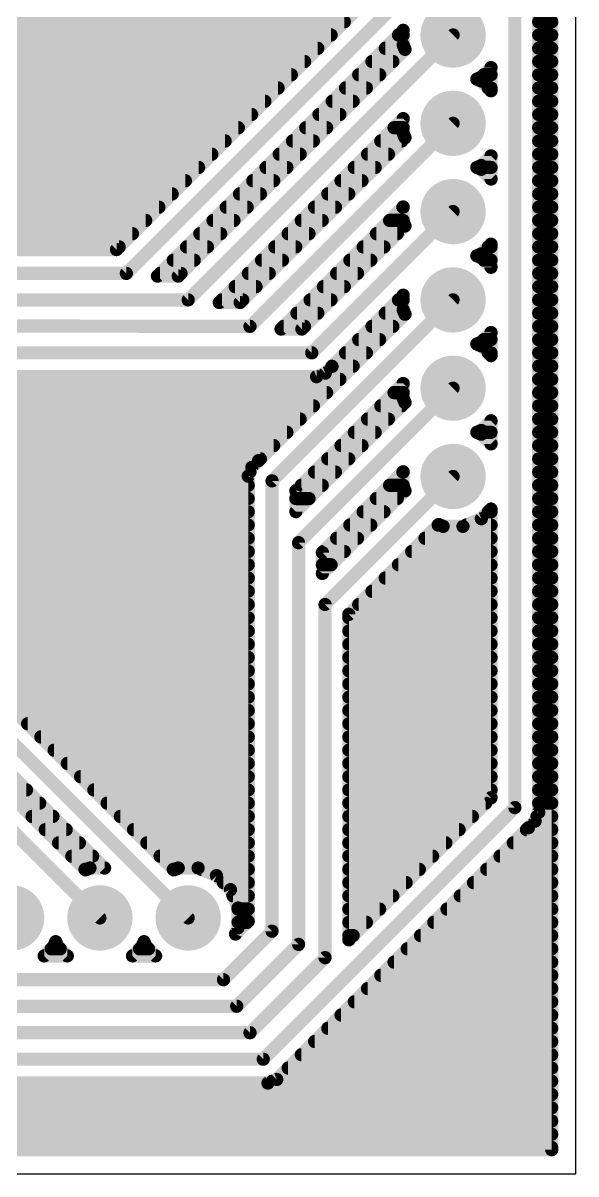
# Model space of a CAD drawing. Extents: x 0 to 60.4, y 0 to 60.5.
# Drawn here: x 44.52 to 60.43, y 0 to 33.11 of the extents above; entities that cross this region are included whole.
import ezdxf

# ---------------------------------------------------------------- set-up
doc = ezdxf.new("R2010")
doc.units = 0
for name, color, linetype in [('16', 175, 'CONTINUOUS'), ('17', 82, 'CONTINUOUS'), ('20', 7, 'CONTINUOUS')]:
    doc.layers.add(name, color=color, linetype=linetype)

# ---------------------------------------------------------------- blocks, each defined once
blk = doc.blocks.new('ROUNDP')
at = {"const_width": 0.5}
blk.add_lwpolyline([(0, -0.25, 1), (0, 0.25, 1), (0, -0.25)], format="xyb", dxfattribs=at)

msp = doc.modelspace()

# ---------------------------------------------------------------- linework, layer by layer
at = {"layer": '16', "const_width": 0.381}
for points in [[(59.7335, 59.8015), (59.7335, 0.6985)], [(56.896, 35.306), (47.498, 25.908)], [(55.5136, 34.8934), (47.2139, 26.5938)], [(59.3598, 10.4046), (59.3598, 33.9184)], [(58.674, 10.541), (58.674, 33.782)], [(38.0753, 33.147), (53.7671, 33.147)], [(59.3598, 33.147), (59.7335, 33.147)], [(38.0753, 32.766), (53.3861, 32.766)], [(48.3917, 25.8318), (55.4609, 32.901)], [(56.896, 32.766), (49.276, 25.146)], [(55.3259, 32.766), (55.4609, 32.766)], [(55.4609, 32.901), (55.4609, 32.4805)], [(59.3598, 32.766), (59.7335, 32.766)], [(38.0753, 32.385), (53.0051, 32.385)], [(55.5136, 32.3534), (48.9919, 25.8318)], [(54.9449, 32.385), (55.5005, 32.385)], [(55.4609, 32.4805), (55.5136, 32.3534)], [(59.3598, 32.385), (59.7335, 32.385)], [(38.0753, 32.004), (52.6241, 32.004)], [(54.5639, 32.004), (55.1641, 32.004)], [(59.3598, 32.004), (59.7335, 32.004)], [(38.0753, 31.623), (52.2431, 31.623)], [(54.1829, 31.623), (54.7831, 31.623)], [(57.7089, 31.5494), (57.9882, 31.8287)], [(57.7825, 31.623), (57.9882, 31.623)], [(57.9882, 31.8287), (57.9882, 31.1633)], [(59.3598, 31.623), (59.7335, 31.623)], [(57.58, 31.496), (57.7089, 31.5494)], [(57.7089, 31.4426), (57.58, 31.496)], [(57.9882, 31.1633), (57.7089, 31.4426)], [(38.0753, 31.242), (51.8621, 31.242)], [(53.8019, 31.242), (54.4021, 31.242)], [(57.9095, 31.242), (57.9882, 31.242)], [(59.3598, 31.242), (59.7335, 31.242)], [(38.0753, 30.861), (51.4811, 30.861)], [(53.4209, 30.861), (54.0211, 30.861)], [(59.3598, 30.861), (59.7335, 30.861)], [(37.8755, 30.48), (51.1001, 30.48)], [(50.171, 25.0711), (55.4609, 30.361)], [(53.0399, 30.48), (53.6401, 30.48)], [(55.4609, 30.361), (55.4609, 29.9405)], [(59.3598, 30.48), (59.7335, 30.48)], [(36.3855, 30.099), (50.7191, 30.099)], [(56.896, 30.226), (51.054, 24.384)], [(52.6589, 30.099), (53.2591, 30.099)], [(55.1989, 30.099), (55.4609, 30.099)], [(59.3598, 30.099), (59.7335, 30.099)], [(36.3855, 29.718), (50.3381, 29.718)], [(55.5136, 29.8134), (50.7704, 25.0702)], [(52.2779, 29.718), (52.8781, 29.718)], [(54.8179, 29.718), (55.4181, 29.718)], [(55.4609, 29.9405), (55.5136, 29.8134)], [(59.3598, 29.718), (59.7335, 29.718)], [(36.3855, 29.337), (49.9571, 29.337)], [(51.8969, 29.337), (52.4971, 29.337)], [(54.4369, 29.337), (55.0371, 29.337)], [(57.7089, 29.0094), (57.9882, 29.2887)], [(57.9882, 29.2887), (57.9882, 28.6233)], [(59.3598, 29.337), (59.7335, 29.337)], [(36.3855, 28.956), (49.5761, 28.956)], [(51.5159, 28.956), (52.1161, 28.956)], [(54.0559, 28.956), (54.6561, 28.956)], [(57.58, 28.956), (57.7089, 29.0094)], [(57.7089, 28.9026), (57.58, 28.956)], [(57.58, 28.956), (57.9882, 28.956)], [(59.3598, 28.956), (59.7335, 28.956)], [(57.9882, 28.6233), (57.7089, 28.9026)], [(36.3855, 28.575), (49.1951, 28.575)], [(51.1349, 28.575), (51.7351, 28.575)], [(53.6749, 28.575), (54.2751, 28.575)], [(59.3598, 28.575), (59.7335, 28.575)], [(36.3855, 28.194), (48.8141, 28.194)], [(50.7539, 28.194), (51.3541, 28.194)], [(53.2939, 28.194), (53.8941, 28.194)], [(59.3598, 28.194), (59.7335, 28.194)], [(36.3855, 27.813), (48.4331, 27.813)], [(50.3729, 27.813), (50.9731, 27.813)], [(51.9477, 24.3078), (55.4609, 27.821)], [(56.896, 27.686), (52.832, 23.622)], [(52.9129, 27.813), (53.5131, 27.813)], [(55.4529, 27.813), (55.4609, 27.813)], [(55.4609, 27.821), (55.4609, 27.4005)], [(59.3598, 27.813), (59.7335, 27.813)], [(36.3855, 27.432), (48.0521, 27.432)], [(49.9919, 27.432), (50.5921, 27.432)], [(52.5319, 27.432), (53.1321, 27.432)], [(55.0719, 27.432), (55.4609, 27.432)], [(55.4609, 27.4005), (55.5136, 27.2734)], [(59.3598, 27.432), (59.7335, 27.432)], [(36.3728, 27.051), (47.6711, 27.051)], [(49.6109, 27.051), (50.2111, 27.051)], [(52.1509, 27.051), (52.7511, 27.051)], [(55.5136, 27.2734), (52.5479, 24.3078)], [(54.6909, 27.051), (55.2911, 27.051)], [(59.3598, 27.051), (59.7335, 27.051)], [(36.3498, 26.67), (47.2901, 26.67)], [(49.2299, 26.67), (49.8301, 26.67)], [(51.7699, 26.67), (52.3701, 26.67)], [(54.3099, 26.67), (54.9101, 26.67)], [(57.7089, 26.4694), (57.9882, 26.7487)], [(57.9095, 26.67), (57.9882, 26.67)], [(57.9882, 26.7487), (57.9882, 26.0833)], [(59.3598, 26.67), (59.7335, 26.67)], [(47.2139, 26.5938), (36.3182, 26.5938)], [(57.58, 26.416), (57.7089, 26.4694)], [(57.7089, 26.3626), (57.58, 26.416)], [(57.9882, 26.0833), (57.7089, 26.3626)], [(48.8489, 26.289), (49.4491, 26.289)], [(51.3889, 26.289), (51.9891, 26.289)], [(53.9289, 26.289), (54.5291, 26.289)], [(57.7825, 26.289), (57.9882, 26.289)], [(59.3598, 26.289), (59.7335, 26.289)], [(47.498, 25.908), (35.306, 25.908)], [(48.9919, 25.8318), (48.3917, 25.8318)], [(48.4679, 25.908), (49.0681, 25.908)], [(51.0079, 25.908), (51.6081, 25.908)], [(53.5479, 25.908), (54.1481, 25.908)], [(59.3598, 25.908), (59.7335, 25.908)], [(50.6269, 25.527), (51.2271, 25.527)], [(53.1669, 25.527), (53.7671, 25.527)], [(59.3598, 25.527), (59.7335, 25.527)], [(49.276, 25.146), (34.8742, 25.146)], [(50.7704, 25.0702), (50.171, 25.0711)], [(50.2459, 25.146), (50.8461, 25.146)], [(56.896, 25.146), (51.689, 19.939)], [(52.7859, 25.146), (53.3861, 25.146)], [(53.4134, 23.2335), (55.4609, 25.281)], [(55.3259, 25.146), (55.4609, 25.146)], [(55.4609, 25.281), (55.4609, 24.8605)], [(59.3598, 25.146), (59.7335, 25.146)], [(55.5136, 24.7334), (51.3005, 20.5204)], [(52.4049, 24.765), (53.0051, 24.765)], [(54.9449, 24.765), (55.5005, 24.765)], [(55.4609, 24.8605), (55.5136, 24.7334)], [(59.3598, 24.765), (59.7335, 24.765)], [(51.054, 24.384), (34.29, 24.4094)], [(52.0239, 24.384), (52.6241, 24.384)], [(54.5639, 24.384), (55.1641, 24.384)], [(59.3598, 24.384), (59.7335, 24.384)], [(32.501, 24.141), (49.276, 7.366)], [(52.5479, 24.3078), (51.9477, 24.3078)], [(54.1829, 24.003), (54.7831, 24.003)], [(57.7089, 23.9294), (57.9882, 24.2087)], [(57.7825, 24.003), (57.9882, 24.003)], [(57.9882, 24.2087), (57.9882, 23.5433)], [(59.3598, 24.003), (59.7335, 24.003)], [(57.58, 23.876), (57.7089, 23.9294)], [(57.7089, 23.8226), (57.58, 23.876)], [(57.9882, 23.5433), (57.7089, 23.8226)], [(52.832, 23.622), (34.036, 23.622)], [(53.8019, 23.622), (54.4021, 23.622)], [(57.9095, 23.622), (57.9882, 23.622)], [(59.3598, 23.622), (59.7335, 23.622)], [(32.5368, 23.1353), (46.871, 8.8011)], [(52.9684, 22.9362), (53.2205, 23.0406)], [(53.2205, 23.0406), (53.4134, 23.2335)], [(53.4209, 23.241), (54.0211, 23.241)], [(59.3598, 23.241), (59.7335, 23.241)], [(48.8634, 8.7484), (34.6757, 22.9362)], [(34.6757, 22.9362), (52.9684, 22.9362)], [(34.7519, 22.86), (53.6401, 22.86)], [(52.3748, 19.6549), (55.4609, 22.741)], [(55.4609, 22.741), (55.4609, 22.3205)], [(59.3598, 22.86), (59.7335, 22.86)], [(46.3234, 8.7484), (32.5368, 22.5351)], [(35.1329, 22.479), (53.2591, 22.479)], [(56.896, 22.606), (52.451, 18.161)], [(55.1989, 22.479), (55.4609, 22.479)], [(59.3598, 22.479), (59.7335, 22.479)], [(31.851, 22.251), (46.736, 7.366)], [(35.5139, 22.098), (52.8781, 22.098)], [(55.5136, 22.1934), (52.3748, 19.0547)], [(54.8179, 22.098), (55.4181, 22.098)], [(55.4609, 22.3205), (55.5136, 22.1934)], [(59.3598, 22.098), (59.7335, 22.098)], [(35.8949, 21.717), (52.4971, 21.717)], [(54.4369, 21.717), (55.0371, 21.717)], [(57.7089, 21.3894), (57.9882, 21.6687)], [(57.9882, 21.6687), (57.9882, 21.0033)], [(59.3598, 21.717), (59.7335, 21.717)], [(36.2759, 21.336), (52.1161, 21.336)], [(54.0559, 21.336), (54.6561, 21.336)], [(57.58, 21.336), (57.7089, 21.3894)], [(57.7089, 21.2826), (57.58, 21.336)], [(57.58, 21.336), (57.9882, 21.336)], [(59.3598, 21.336), (59.7335, 21.336)], [(57.9882, 21.0033), (57.7089, 21.2826)], [(36.6569, 20.955), (51.7351, 20.955)], [(53.6749, 20.955), (54.2751, 20.955)], [(59.3598, 20.955), (59.7335, 20.955)], [(37.0379, 20.574), (51.3541, 20.574)], [(51.3005, 20.5204), (51.1076, 20.3275)], [(53.2939, 20.574), (53.8941, 20.574)], [(59.3598, 20.574), (59.7335, 20.574)], [(37.4189, 20.193), (51.0519, 20.193)], [(51.1076, 20.3275), (51.0032, 20.0754)], [(51.0032, 20.0754), (51.0032, 7.2691)], [(52.9129, 20.193), (53.5131, 20.193)], [(53.1368, 17.8769), (55.4609, 20.201)], [(56.896, 20.066), (53.213, 16.383)], [(55.4529, 20.193), (55.4609, 20.193)], [(55.4609, 20.201), (55.4609, 19.7805)], [(59.3598, 20.193), (59.7335, 20.193)], [(37.7999, 19.812), (51.0032, 19.812)], [(51.689, 19.939), (51.689, 6.985)], [(52.5319, 19.812), (53.1321, 19.812)], [(55.0719, 19.812), (55.4609, 19.812)], [(55.4609, 19.7805), (55.5136, 19.6534)], [(59.3598, 19.812), (59.7335, 19.812)], [(38.1809, 19.431), (51.0032, 19.431)], [(52.3748, 19.0547), (52.3748, 19.6549)], [(52.3748, 19.431), (52.7511, 19.431)], [(55.5136, 19.6534), (53.1368, 17.2767)], [(54.6909, 19.431), (55.2911, 19.431)], [(59.3598, 19.431), (59.7335, 19.431)], [(38.5619, 19.05), (51.0032, 19.05)], [(54.3099, 19.05), (54.9101, 19.05)], [(57.7089, 18.8494), (57.9882, 19.1287)], [(57.9095, 19.05), (57.9882, 19.05)], [(57.9882, 19.1287), (57.9882, 10.8251)], [(59.3598, 19.05), (59.7335, 19.05)], [(53.8988, 16.0989), (56.4834, 18.6836)], [(56.4834, 18.6836), (56.6105, 18.6309)], [(57.1815, 18.6309), (57.7089, 18.8494)], [(38.9429, 18.669), (51.0032, 18.669)], [(53.9289, 18.669), (54.5291, 18.669)], [(56.4689, 18.669), (56.5186, 18.669)], [(56.6105, 18.6309), (57.1815, 18.6309)], [(57.2734, 18.669), (57.9882, 18.669)], [(59.3598, 18.669), (59.7335, 18.669)], [(39.3239, 18.288), (51.0032, 18.288)], [(52.451, 18.161), (52.451, 6.604)], [(53.5479, 18.288), (54.1481, 18.288)], [(56.0879, 18.288), (57.9882, 18.288)], [(59.3598, 18.288), (59.7335, 18.288)], [(39.7049, 17.907), (51.0032, 17.907)], [(53.1368, 17.2767), (53.1368, 17.8769)], [(53.1669, 17.907), (53.7671, 17.907)], [(55.7069, 17.907), (57.9882, 17.907)], [(59.3598, 17.907), (59.7335, 17.907)], [(40.0859, 17.526), (51.0032, 17.526)], [(53.1368, 17.526), (53.3861, 17.526)], [(55.3259, 17.526), (57.9882, 17.526)], [(59.3598, 17.526), (59.7335, 17.526)], [(40.4669, 17.145), (51.0032, 17.145)], [(54.9449, 17.145), (57.9882, 17.145)], [(59.3598, 17.145), (59.7335, 17.145)], [(40.8479, 16.764), (51.0032, 16.764)], [(54.5639, 16.764), (57.9882, 16.764)], [(59.3598, 16.764), (59.7335, 16.764)], [(41.2289, 16.383), (51.0032, 16.383)], [(53.213, 16.383), (53.213, 6.223)], [(54.1829, 16.383), (57.9882, 16.383)], [(59.3598, 16.383), (59.7335, 16.383)], [(53.8988, 6.7357), (53.8988, 16.0989)], [(41.6099, 16.002), (51.0032, 16.002)], [(53.8988, 16.002), (57.9882, 16.002)], [(59.3598, 16.002), (59.7335, 16.002)], [(41.9909, 15.621), (51.0032, 15.621)], [(53.8988, 15.621), (57.9882, 15.621)], [(59.3598, 15.621), (59.7335, 15.621)], [(42.3719, 15.24), (51.0032, 15.24)], [(53.8988, 15.24), (57.9882, 15.24)], [(59.3598, 15.24), (59.7335, 15.24)], [(42.7529, 14.859), (51.0032, 14.859)], [(53.8988, 14.859), (57.9882, 14.859)], [(59.3598, 14.859), (59.7335, 14.859)], [(43.1339, 14.478), (51.0032, 14.478)], [(53.8988, 14.478), (57.9882, 14.478)], [(59.3598, 14.478), (59.7335, 14.478)], [(43.5149, 14.097), (51.0032, 14.097)], [(53.8988, 14.097), (57.9882, 14.097)], [(59.3598, 14.097), (59.7335, 14.097)], [(43.8959, 13.716), (51.0032, 13.716)], [(53.8988, 13.716), (57.9882, 13.716)], [(59.3598, 13.716), (59.7335, 13.716)], [(44.2769, 13.335), (51.0032, 13.335)], [(53.8988, 13.335), (57.9882, 13.335)], [(59.3598, 13.335), (59.7335, 13.335)], [(44.6579, 12.954), (51.0032, 12.954)], [(53.8988, 12.954), (57.9882, 12.954)], [(59.3598, 12.954), (59.7335, 12.954)], [(45.0389, 12.573), (51.0032, 12.573)], [(53.8988, 12.573), (57.9882, 12.573)], [(59.3598, 12.573), (59.7335, 12.573)], [(45.4199, 12.192), (51.0032, 12.192)], [(53.8988, 12.192), (57.9882, 12.192)], [(59.3598, 12.192), (59.7335, 12.192)], [(45.8009, 11.811), (51.0032, 11.811)], [(53.8988, 11.811), (57.9882, 11.811)], [(59.3598, 11.811), (59.7335, 11.811)], [(46.1819, 11.43), (51.0032, 11.43)], [(53.8988, 11.43), (57.9882, 11.43)], [(59.3598, 11.43), (59.7335, 11.43)], [(44.0229, 11.049), (44.6231, 11.049)], [(46.5629, 11.049), (51.0032, 11.049)], [(53.8988, 11.049), (57.9882, 11.049)], [(57.9882, 10.8251), (53.8988, 6.7357)], [(59.3598, 11.049), (59.7335, 11.049)], [(44.4039, 10.668), (45.0041, 10.668)], [(46.9439, 10.668), (51.0032, 10.668)], [(51.435, 3.302), (58.674, 10.541)], [(53.8988, 10.668), (57.8311, 10.668)], [(59.3598, 10.668), (59.7335, 10.668)], [(44.7849, 10.287), (45.3851, 10.287)], [(47.3249, 10.287), (51.0032, 10.287)], [(53.8988, 10.287), (57.4501, 10.287)], [(59.0625, 9.9596), (59.2554, 10.1525)], [(59.2554, 10.1525), (59.3598, 10.4046)], [(59.3111, 10.287), (59.7335, 10.287)], [(45.1659, 9.906), (45.7661, 9.906)], [(47.7059, 9.906), (51.0032, 9.906)], [(51.8235, 2.7206), (59.0625, 9.9596)], [(53.8988, 9.906), (57.0691, 9.906)], [(59.0089, 9.906), (59.7335, 9.906)], [(45.5469, 9.525), (46.1471, 9.525)], [(48.0869, 9.525), (51.0032, 9.525)], [(53.8988, 9.525), (56.6881, 9.525)], [(58.6279, 9.525), (59.7335, 9.525)], [(45.9279, 9.144), (46.5281, 9.144)], [(48.4679, 9.144), (51.0032, 9.144)], [(53.8988, 9.144), (56.3071, 9.144)], [(58.2469, 9.144), (59.7335, 9.144)], [(46.3089, 8.763), (46.3586, 8.763)], [(46.4505, 8.8011), (46.3234, 8.7484)], [(46.871, 8.8011), (46.4505, 8.8011)], [(48.8489, 8.763), (48.8986, 8.763)], [(48.9905, 8.8011), (48.8634, 8.7484)], [(49.5615, 8.8011), (48.9905, 8.8011)], [(50.0889, 8.5826), (49.5615, 8.8011)], [(49.6534, 8.763), (51.0032, 8.763)], [(53.8988, 8.763), (55.9261, 8.763)], [(57.8659, 8.763), (59.7335, 8.763)], [(50.4926, 8.1789), (50.0889, 8.5826)], [(50.2895, 8.382), (51.0032, 8.382)], [(50.7111, 7.6515), (50.4926, 8.1789)], [(53.8988, 8.382), (55.5451, 8.382)], [(57.4849, 8.382), (59.7335, 8.382)], [(50.5663, 8.001), (51.0032, 8.001)], [(53.8988, 8.001), (55.1641, 8.001)], [(57.1039, 8.001), (59.7335, 8.001)], [(50.7111, 7.0805), (50.7111, 7.6515)], [(50.7111, 7.62), (51.0032, 7.62)], [(53.8988, 7.62), (54.7831, 7.62)], [(56.7229, 7.62), (59.7335, 7.62)], [(51.0032, 7.2691), (50.6379, 6.9037)], [(50.7111, 7.239), (50.9731, 7.239)], [(53.8988, 7.239), (54.4021, 7.239)], [(56.3419, 7.239), (59.7335, 7.239)], [(51.689, 6.985), (50.292, 5.588)], [(50.6379, 6.9037), (50.7111, 7.0805)], [(53.8988, 6.858), (54.0211, 6.858)], [(55.9609, 6.858), (59.7335, 6.858)], [(45.1333, 6.2738), (45.4126, 6.5531)], [(45.3365, 6.477), (45.5955, 6.477)], [(45.4126, 6.5531), (45.466, 6.682)], [(45.466, 6.682), (45.5194, 6.5531)], [(45.5194, 6.5531), (45.7987, 6.2738)], [(47.6733, 6.2738), (47.9526, 6.5531)], [(47.8765, 6.477), (48.1355, 6.477)], [(47.9526, 6.5531), (48.006, 6.682)], [(48.006, 6.682), (48.0594, 6.5531)], [(48.0594, 6.5531), (48.3387, 6.2738)], [(52.451, 6.604), (50.673, 4.826)], [(55.5799, 6.477), (59.7335, 6.477)], [(45.7987, 6.2738), (45.1333, 6.2738)], [(48.3387, 6.2738), (47.6733, 6.2738)], [(53.213, 6.223), (51.054, 4.064)], [(55.1989, 6.096), (59.7335, 6.096)], [(50.292, 5.588), (9.652, 5.588)], [(54.8179, 5.715), (59.7335, 5.715)], [(54.4369, 5.334), (59.7335, 5.334)], [(50.673, 4.826), (9.271, 4.826)], [(54.0559, 4.953), (59.7335, 4.953)], [(53.6749, 4.572), (59.7335, 4.572)], [(53.2939, 4.191), (59.7335, 4.191)], [(51.054, 4.064), (8.89, 4.064)], [(52.9129, 3.81), (59.7335, 3.81)], [(8.509, 3.302), (51.435, 3.302)], [(52.5319, 3.429), (59.7335, 3.429)], [(52.1509, 3.048), (59.7335, 3.048)], [(8.3726, 2.6162), (51.5714, 2.6162)], [(51.5714, 2.6162), (51.8235, 2.7206)], [(51.6941, 2.667), (59.7335, 2.667)], [(0.6985, 2.286), (59.7335, 2.286)], [(0.6985, 1.905), (59.7335, 1.905)], [(0.6985, 1.524), (59.7335, 1.524)], [(0.6985, 1.143), (59.7335, 1.143)], [(0.6985, 0.762), (59.7335, 0.762)], [(59.7335, 0.6985), (0.6985, 0.6985)]]:
    msp.add_lwpolyline(points, dxfattribs=at)
at = {"layer": '16', "const_width": 0.1905}
for points in [[(53.7671, 33.0517, 1), (53.7671, 33.2422)], [(59.3598, 33.2422, 1), (59.3598, 33.0517)], [(59.7335, 33.0517, 1), (59.7335, 33.2422)], [(53.3861, 32.6707, 1), (53.3861, 32.8612)], [(55.3259, 32.8612, 1), (55.3259, 32.6707)], [(55.5562, 32.901, 1), (55.3657, 32.901)], [(55.5283, 32.8337, 1), (55.3935, 32.9684)], [(55.4609, 32.6707, 1), (55.4609, 32.8612)], [(56.9634, 32.6986, 1), (56.8286, 32.8334)], [(59.3598, 32.8612, 1), (59.3598, 32.6707)], [(59.7335, 32.6707, 1), (59.7335, 32.8612)], [(53.0051, 32.2897, 1), (53.0051, 32.4802)], [(54.9449, 32.4802, 1), (54.9449, 32.2897)], [(55.5489, 32.517, 1), (55.3729, 32.4441)], [(55.3657, 32.4805, 1), (55.5562, 32.4805)], [(55.4256, 32.317, 1), (55.6016, 32.3899)], [(55.5809, 32.2861, 1), (55.4462, 32.4208)], [(55.5005, 32.2897, 1), (55.5005, 32.4802)], [(59.3598, 32.4802, 1), (59.3598, 32.2897)], [(59.7335, 32.2897, 1), (59.7335, 32.4802)], [(52.6241, 31.9088, 1), (52.6241, 32.0993)], [(54.5639, 32.0993, 1), (54.5639, 31.9088)], [(55.1641, 31.9088, 1), (55.1641, 32.0993)], [(59.3598, 32.0993, 1), (59.3598, 31.9088)], [(59.7335, 31.9088, 1), (59.7335, 32.0993)], [(52.2431, 31.5278, 1), (52.2431, 31.7183)], [(54.1829, 31.7183, 1), (54.1829, 31.5278)], [(54.7831, 31.5278, 1), (54.7831, 31.7183)], [(57.7825, 31.7183, 1), (57.7825, 31.5278)], [(58.0835, 31.8287, 1), (57.893, 31.8287)], [(58.0556, 31.7613, 1), (57.9208, 31.896)], [(57.9882, 31.5278, 1), (57.9882, 31.7183)], [(59.3598, 31.7183, 1), (59.3598, 31.5278)], [(59.7335, 31.5278, 1), (59.7335, 31.7183)], [(57.6165, 31.584, 1), (57.5436, 31.408)], [(57.5436, 31.584, 1), (57.6165, 31.408)], [(57.6416, 31.6167, 1), (57.7763, 31.482)], [(57.7763, 31.51, 1), (57.6416, 31.3753)], [(57.7454, 31.4614, 1), (57.6725, 31.6374)], [(57.6725, 31.3546, 1), (57.7454, 31.5306)], [(51.8621, 31.1468, 1), (51.8621, 31.3373)], [(53.8019, 31.3373, 1), (53.8019, 31.1468)], [(54.4021, 31.1468, 1), (54.4021, 31.3373)], [(57.9095, 31.3373, 1), (57.9095, 31.1468)], [(57.893, 31.1633, 1), (58.0835, 31.1633)], [(57.9208, 31.096, 1), (58.0556, 31.2307)], [(57.9882, 31.1468, 1), (57.9882, 31.3373)], [(59.3598, 31.3373, 1), (59.3598, 31.1468)], [(59.7335, 31.1468, 1), (59.7335, 31.3373)], [(51.4811, 30.7658, 1), (51.4811, 30.9563)], [(53.4209, 30.9563, 1), (53.4209, 30.7658)], [(54.0211, 30.7658, 1), (54.0211, 30.9563)], [(59.3598, 30.9563, 1), (59.3598, 30.7658)], [(59.7335, 30.7658, 1), (59.7335, 30.9563)], [(51.1001, 30.3848, 1), (51.1001, 30.5753)], [(53.0399, 30.5753, 1), (53.0399, 30.3848)], [(53.6401, 30.3848, 1), (53.6401, 30.5753)], [(55.5562, 30.361, 1), (55.3657, 30.361)], [(55.5283, 30.2937, 1), (55.3935, 30.4284)], [(59.3598, 30.5753, 1), (59.3598, 30.3848)], [(59.7335, 30.3848, 1), (59.7335, 30.5753)], [(50.7191, 30.0038, 1), (50.7191, 30.1943)], [(52.6589, 30.1943, 1), (52.6589, 30.0038)], [(53.2591, 30.0038, 1), (53.2591, 30.1943)], [(55.1989, 30.1943, 1), (55.1989, 30.0038)], [(55.4609, 30.0038, 1), (55.4609, 30.1943)], [(56.9634, 30.1586, 1), (56.8286, 30.2934)], [(59.3598, 30.1943, 1), (59.3598, 30.0038)], [(59.7335, 30.0038, 1), (59.7335, 30.1943)], [(50.3381, 29.6227, 1), (50.3381, 29.8133)], [(52.2779, 29.8133, 1), (52.2779, 29.6227)], [(52.8781, 29.6227, 1), (52.8781, 29.8133)], [(54.8179, 29.8133, 1), (54.8179, 29.6227)], [(55.5489, 29.977, 1), (55.3729, 29.9041)], [(55.3657, 29.9405, 1), (55.5562, 29.9405)], [(55.4181, 29.6227, 1), (55.4181, 29.8133)], [(55.4256, 29.777, 1), (55.6016, 29.8499)], [(55.5809, 29.7461, 1), (55.4462, 29.8808)], [(59.3598, 29.8133, 1), (59.3598, 29.6227)], [(59.7335, 29.6227, 1), (59.7335, 29.8133)], [(49.9571, 29.2417, 1), (49.9571, 29.4322)], [(51.8969, 29.4322, 1), (51.8969, 29.2417)], [(52.4971, 29.2417, 1), (52.4971, 29.4322)], [(54.4369, 29.4322, 1), (54.4369, 29.2417)], [(55.0371, 29.2417, 1), (55.0371, 29.4322)], [(58.0835, 29.2887, 1), (57.893, 29.2887)], [(58.0556, 29.2213, 1), (57.9208, 29.356)], [(59.3598, 29.4322, 1), (59.3598, 29.2417)], [(59.7335, 29.2417, 1), (59.7335, 29.4322)], [(49.5761, 28.8608, 1), (49.5761, 29.0513)], [(51.5159, 29.0513, 1), (51.5159, 28.8608)], [(52.1161, 28.8608, 1), (52.1161, 29.0513)], [(54.0559, 29.0513, 1), (54.0559, 28.8608)], [(54.6561, 28.8608, 1), (54.6561, 29.0513)], [(57.58, 29.0513, 1), (57.58, 28.8608)], [(57.6165, 29.044, 1), (57.5436, 28.868)], [(57.5436, 29.044, 1), (57.6165, 28.868)], [(57.6416, 29.0767, 1), (57.7763, 28.942)], [(57.7454, 28.9214, 1), (57.6725, 29.0974)], [(57.9882, 28.8608, 1), (57.9882, 29.0513)], [(59.3598, 29.0513, 1), (59.3598, 28.8608)], [(59.7335, 28.8608, 1), (59.7335, 29.0513)], [(57.7763, 28.97, 1), (57.6416, 28.8353)], [(57.6725, 28.8146, 1), (57.7454, 28.9906)], [(49.1951, 28.4798, 1), (49.1951, 28.6703)], [(51.1349, 28.6703, 1), (51.1349, 28.4798)], [(51.7351, 28.4798, 1), (51.7351, 28.6703)], [(53.6749, 28.6703, 1), (53.6749, 28.4798)], [(54.2751, 28.4798, 1), (54.2751, 28.6703)], [(57.893, 28.6233, 1), (58.0835, 28.6233)], [(57.9208, 28.556, 1), (58.0556, 28.6907)], [(59.3598, 28.6703, 1), (59.3598, 28.4798)], [(59.7335, 28.4798, 1), (59.7335, 28.6703)], [(48.8141, 28.0988, 1), (48.8141, 28.2893)], [(50.7539, 28.2893, 1), (50.7539, 28.0988)], [(51.3541, 28.0988, 1), (51.3541, 28.2893)], [(53.2939, 28.2893, 1), (53.2939, 28.0988)], [(53.8941, 28.0988, 1), (53.8941, 28.2893)], [(59.3598, 28.2893, 1), (59.3598, 28.0988)], [(59.7335, 28.0988, 1), (59.7335, 28.2893)], [(48.4331, 27.7178, 1), (48.4331, 27.9083)], [(50.3729, 27.9083, 1), (50.3729, 27.7178)], [(50.9731, 27.7178, 1), (50.9731, 27.9083)], [(52.9129, 27.9083, 1), (52.9129, 27.7178)], [(53.5131, 27.7178, 1), (53.5131, 27.9083)], [(55.4529, 27.9083, 1), (55.4529, 27.7178)], [(55.5562, 27.821, 1), (55.3657, 27.821)], [(55.5283, 27.7537, 1), (55.3935, 27.8884)], [(55.4609, 27.7178, 1), (55.4609, 27.9083)], [(56.9634, 27.6186, 1), (56.8286, 27.7534)], [(59.3598, 27.9083, 1), (59.3598, 27.7178)], [(59.7335, 27.7178, 1), (59.7335, 27.9083)], [(48.0521, 27.3368, 1), (48.0521, 27.5273)], [(49.9919, 27.5273, 1), (49.9919, 27.3368)], [(50.5921, 27.3368, 1), (50.5921, 27.5273)], [(52.5319, 27.5273, 1), (52.5319, 27.3368)], [(53.1321, 27.3368, 1), (53.1321, 27.5273)], [(55.0719, 27.5273, 1), (55.0719, 27.3368)], [(55.5489, 27.437, 1), (55.3729, 27.3641)], [(55.3657, 27.4005, 1), (55.5562, 27.4005)], [(55.4609, 27.3368, 1), (55.4609, 27.5273)], [(59.3598, 27.5273, 1), (59.3598, 27.3368)], [(59.7335, 27.3368, 1), (59.7335, 27.5273)], [(47.6711, 26.9558, 1), (47.6711, 27.1463)], [(49.6109, 27.1463, 1), (49.6109, 26.9558)], [(50.2111, 26.9558, 1), (50.2111, 27.1463)], [(52.1509, 27.1463, 1), (52.1509, 26.9558)], [(52.7511, 26.9558, 1), (52.7511, 27.1463)], [(54.6909, 27.1463, 1), (54.6909, 26.9558)], [(55.2911, 26.9558, 1), (55.2911, 27.1463)], [(55.4256, 27.237, 1), (55.6016, 27.3099)], [(55.5809, 27.2061, 1), (55.4462, 27.3408)], [(59.3598, 27.1463, 1), (59.3598, 26.9558)], [(59.7335, 26.9558, 1), (59.7335, 27.1463)], [(47.2901, 26.5748, 1), (47.2901, 26.7653)], [(49.2299, 26.7653, 1), (49.2299, 26.5748)], [(49.8301, 26.5748, 1), (49.8301, 26.7653)], [(51.7699, 26.7653, 1), (51.7699, 26.5748)], [(52.3701, 26.5748, 1), (52.3701, 26.7653)], [(54.3099, 26.7653, 1), (54.3099, 26.5748)], [(54.9101, 26.5748, 1), (54.9101, 26.7653)], [(57.9095, 26.7653, 1), (57.9095, 26.5748)], [(58.0835, 26.7487, 1), (57.893, 26.7487)], [(58.0556, 26.6813, 1), (57.9208, 26.816)], [(57.9882, 26.5748, 1), (57.9882, 26.7653)], [(59.3598, 26.7653, 1), (59.3598, 26.5748)], [(59.7335, 26.5748, 1), (59.7335, 26.7653)], [(47.1466, 26.6611, 1), (47.2813, 26.5264)], [(47.2139, 26.4985, 1), (47.2139, 26.689)], [(57.6165, 26.504, 1), (57.5436, 26.328)], [(57.5436, 26.504, 1), (57.6165, 26.328)], [(57.6416, 26.5367, 1), (57.7763, 26.402)], [(57.7763, 26.43, 1), (57.6416, 26.2953)], [(57.7454, 26.3814, 1), (57.6725, 26.5574)], [(57.6725, 26.2746, 1), (57.7454, 26.4506)], [(48.8489, 26.3843, 1), (48.8489, 26.1938)], [(49.4491, 26.1938, 1), (49.4491, 26.3843)], [(51.3889, 26.3843, 1), (51.3889, 26.1938)], [(51.9891, 26.1938, 1), (51.9891, 26.3843)], [(53.9289, 26.3843, 1), (53.9289, 26.1938)], [(54.5291, 26.1938, 1), (54.5291, 26.3843)], [(57.7825, 26.3843, 1), (57.7825, 26.1938)], [(57.893, 26.0833, 1), (58.0835, 26.0833)], [(57.9208, 26.016, 1), (58.0556, 26.1507)], [(57.9882, 26.1938, 1), (57.9882, 26.3843)], [(59.3598, 26.3843, 1), (59.3598, 26.1938)], [(59.7335, 26.1938, 1), (59.7335, 26.3843)], [(47.4306, 25.9754, 1), (47.5654, 25.8406)], [(47.498, 25.8128, 1), (47.498, 26.0033)], [(48.3917, 25.927, 1), (48.3917, 25.7365)], [(48.3243, 25.8991, 1), (48.459, 25.7644)], [(48.4679, 26.0033, 1), (48.4679, 25.8128)], [(48.9246, 25.8991, 1), (49.0593, 25.7644)], [(48.9919, 25.7365, 1), (48.9919, 25.927)], [(49.0681, 25.8128, 1), (49.0681, 26.0033)], [(51.0079, 26.0033, 1), (51.0079, 25.8128)], [(51.6081, 25.8128, 1), (51.6081, 26.0033)], [(53.5479, 26.0033, 1), (53.5479, 25.8128)], [(54.1481, 25.8128, 1), (54.1481, 26.0033)], [(59.3598, 26.0033, 1), (59.3598, 25.8128)], [(59.7335, 25.8128, 1), (59.7335, 26.0033)], [(50.6269, 25.6223, 1), (50.6269, 25.4318)], [(51.2271, 25.4318, 1), (51.2271, 25.6223)], [(53.1669, 25.6223, 1), (53.1669, 25.4318)], [(53.7671, 25.4318, 1), (53.7671, 25.6223)], [(59.3598, 25.6223, 1), (59.3598, 25.4318)], [(59.7335, 25.4318, 1), (59.7335, 25.6223)], [(49.2086, 25.2134, 1), (49.3434, 25.0786)], [(49.276, 25.0508, 1), (49.276, 25.2413)], [(50.1711, 25.1664, 1), (50.1709, 24.9759)], [(50.1036, 25.1385, 1), (50.2384, 25.0038)], [(50.2459, 25.2413, 1), (50.2459, 25.0508)], [(50.703, 25.1376, 1), (50.8377, 25.0029)], [(50.7702, 24.975, 1), (50.7705, 25.1655)], [(50.8461, 25.0508, 1), (50.8461, 25.2413)], [(52.7859, 25.2413, 1), (52.7859, 25.0508)], [(53.3861, 25.0508, 1), (53.3861, 25.2413)], [(55.3259, 25.2413, 1), (55.3259, 25.0508)], [(55.5562, 25.281, 1), (55.3657, 25.281)], [(55.5283, 25.2137, 1), (55.3935, 25.3484)], [(55.4609, 25.0508, 1), (55.4609, 25.2413)], [(56.9634, 25.0786, 1), (56.8286, 25.2134)], [(59.3598, 25.2413, 1), (59.3598, 25.0508)], [(59.7335, 25.0508, 1), (59.7335, 25.2413)], [(52.4049, 24.8603, 1), (52.4049, 24.6698)], [(53.0051, 24.6698, 1), (53.0051, 24.8603)], [(54.9449, 24.8603, 1), (54.9449, 24.6698)], [(55.5489, 24.897, 1), (55.3729, 24.8241)], [(55.3657, 24.8605, 1), (55.5562, 24.8605)], [(55.4256, 24.697, 1), (55.6016, 24.7699)], [(55.5809, 24.6661, 1), (55.4462, 24.8008)], [(55.5005, 24.6698, 1), (55.5005, 24.8603)], [(59.3598, 24.8603, 1), (59.3598, 24.6698)], [(59.7335, 24.6698, 1), (59.7335, 24.8603)], [(50.9866, 24.4514, 1), (51.1214, 24.3166)], [(51.0539, 24.2888, 1), (51.0541, 24.4792)], [(52.0239, 24.4793, 1), (52.0239, 24.2888)], [(52.6241, 24.2888, 1), (52.6241, 24.4793)], [(54.5639, 24.4793, 1), (54.5639, 24.2888)], [(55.1641, 24.2888, 1), (55.1641, 24.4793)], [(59.3598, 24.4793, 1), (59.3598, 24.2888)], [(59.7335, 24.2888, 1), (59.7335, 24.4793)], [(51.9477, 24.403, 1), (51.9477, 24.2125)], [(51.8803, 24.3751, 1), (52.015, 24.2404)], [(52.4806, 24.3751, 1), (52.6153, 24.2404)], [(52.5479, 24.2125, 1), (52.5479, 24.403)], [(54.1829, 24.0983, 1), (54.1829, 23.9078)], [(54.7831, 23.9078, 1), (54.7831, 24.0983)], [(57.7825, 24.0983, 1), (57.7825, 23.9078)], [(58.0835, 24.2087, 1), (57.893, 24.2087)], [(58.0556, 24.1413, 1), (57.9208, 24.276)], [(57.9882, 23.9078, 1), (57.9882, 24.0983)], [(59.3598, 24.0983, 1), (59.3598, 23.9078)], [(59.7335, 23.9078, 1), (59.7335, 24.0983)], [(57.6165, 23.964, 1), (57.5436, 23.788)], [(57.5436, 23.964, 1), (57.6165, 23.788)], [(57.6416, 23.9967, 1), (57.7763, 23.862)], [(57.7763, 23.89, 1), (57.6416, 23.7553)], [(57.7454, 23.8414, 1), (57.6725, 24.0174)], [(57.6725, 23.7346, 1), (57.7454, 23.9106)], [(52.7646, 23.6894, 1), (52.8994, 23.5546)], [(52.832, 23.5267, 1), (52.832, 23.7172)], [(53.8019, 23.7172, 1), (53.8019, 23.5267)], [(54.4021, 23.5267, 1), (54.4021, 23.7172)], [(57.9095, 23.7172, 1), (57.9095, 23.5267)], [(57.893, 23.5433, 1), (58.0835, 23.5433)], [(57.9208, 23.476, 1), (58.0556, 23.6107)], [(57.9882, 23.5267, 1), (57.9882, 23.7172)], [(59.3598, 23.7172, 1), (59.3598, 23.5267)], [(59.7335, 23.5267, 1), (59.7335, 23.7172)], [(53.1531, 23.108, 1), (53.2878, 22.9733)], [(53.2569, 22.9526, 1), (53.184, 23.1286)], [(53.346, 23.3009, 1), (53.4807, 23.1662)], [(53.4209, 23.3362, 1), (53.4209, 23.1457)], [(53.4807, 23.1662, 1), (53.346, 23.3009)], [(54.0211, 23.1457, 1), (54.0211, 23.3362)], [(59.3598, 23.3362, 1), (59.3598, 23.1457)], [(59.7335, 23.1457, 1), (59.7335, 23.3362)], [(52.932, 23.0242, 1), (53.0049, 22.8482)], [(52.9684, 22.8409, 1), (52.9684, 23.0314)], [(53.6401, 22.7647, 1), (53.6401, 22.9552)], [(55.5562, 22.741, 1), (55.3657, 22.741)], [(55.5283, 22.6737, 1), (55.3935, 22.8084)], [(59.3598, 22.9552, 1), (59.3598, 22.7647)], [(59.7335, 22.7647, 1), (59.7335, 22.9552)], [(53.2591, 22.3838, 1), (53.2591, 22.5743)], [(55.1989, 22.5743, 1), (55.1989, 22.3838)], [(55.4609, 22.3838, 1), (55.4609, 22.5743)], [(56.9634, 22.5386, 1), (56.8286, 22.6734)], [(59.3598, 22.5743, 1), (59.3598, 22.3838)], [(59.7335, 22.3838, 1), (59.7335, 22.5743)], [(52.8781, 22.0028, 1), (52.8781, 22.1933)], [(54.8179, 22.1933, 1), (54.8179, 22.0028)], [(55.5489, 22.357, 1), (55.3729, 22.2841)], [(55.3657, 22.3205, 1), (55.5562, 22.3205)], [(55.4181, 22.0028, 1), (55.4181, 22.1933)], [(55.4256, 22.157, 1), (55.6016, 22.2299)], [(55.5809, 22.1261, 1), (55.4462, 22.2608)], [(59.3598, 22.1933, 1), (59.3598, 22.0028)], [(59.7335, 22.0028, 1), (59.7335, 22.1933)], [(52.4971, 21.6218, 1), (52.4971, 21.8123)], [(54.4369, 21.8123, 1), (54.4369, 21.6218)], [(55.0371, 21.6218, 1), (55.0371, 21.8123)], [(58.0835, 21.6687, 1), (57.893, 21.6687)], [(58.0556, 21.6013, 1), (57.9208, 21.736)], [(59.3598, 21.8123, 1), (59.3598, 21.6218)], [(59.7335, 21.6218, 1), (59.7335, 21.8123)], [(52.1161, 21.2408, 1), (52.1161, 21.4313)], [(54.0559, 21.4313, 1), (54.0559, 21.2408)], [(54.6561, 21.2408, 1), (54.6561, 21.4313)], [(57.58, 21.4313, 1), (57.58, 21.2408)], [(57.6165, 21.424, 1), (57.5436, 21.248)], [(57.6416, 21.4567, 1), (57.7763, 21.322)], [(57.7454, 21.3014, 1), (57.6725, 21.4774)], [(57.9882, 21.2408, 1), (57.9882, 21.4313)], [(59.3598, 21.4313, 1), (59.3598, 21.2408)], [(59.7335, 21.2408, 1), (59.7335, 21.4313)], [(57.5436, 21.424, 1), (57.6165, 21.248)], [(57.7763, 21.35, 1), (57.6416, 21.2153)], [(57.6725, 21.1946, 1), (57.7454, 21.3706)], [(51.7351, 20.8598, 1), (51.7351, 21.0503)], [(53.6749, 21.0503, 1), (53.6749, 20.8598)], [(54.2751, 20.8598, 1), (54.2751, 21.0503)], [(57.893, 21.0033, 1), (58.0835, 21.0033)], [(57.9208, 20.936, 1), (58.0556, 21.0707)], [(59.3598, 21.0503, 1), (59.3598, 20.8598)], [(59.7335, 20.8598, 1), (59.7335, 21.0503)], [(51.2332, 20.5877, 1), (51.3679, 20.453)], [(51.3679, 20.453, 1), (51.2332, 20.5877)], [(51.3541, 20.4788, 1), (51.3541, 20.6693)], [(53.2939, 20.6693, 1), (53.2939, 20.4788)], [(53.8941, 20.4788, 1), (53.8941, 20.6693)], [(59.3598, 20.6693, 1), (59.3598, 20.4788)], [(59.7335, 20.4788, 1), (59.7335, 20.6693)], [(51.0984, 20.0754, 1), (50.9079, 20.0754)], [(50.9152, 20.1119, 1), (51.0912, 20.039)], [(51.0403, 20.3948, 1), (51.175, 20.2601)], [(51.1956, 20.291, 1), (51.0196, 20.3639)], [(51.0519, 20.0978, 1), (51.0519, 20.2883)], [(52.9129, 20.2883, 1), (52.9129, 20.0978)], [(53.5131, 20.0978, 1), (53.5131, 20.2883)], [(55.4529, 20.2883, 1), (55.4529, 20.0978)], [(55.5562, 20.201, 1), (55.3657, 20.201)], [(55.5283, 20.1337, 1), (55.3935, 20.2684)], [(55.4609, 20.0978, 1), (55.4609, 20.2883)], [(56.9634, 19.9986, 1), (56.8286, 20.1334)], [(59.3598, 20.2883, 1), (59.3598, 20.0978)], [(59.7335, 20.0978, 1), (59.7335, 20.2883)], [(51.0032, 19.7168, 1), (51.0032, 19.9073)], [(51.6216, 20.0064, 1), (51.7564, 19.8716)], [(51.7843, 19.939, 1), (51.5938, 19.939)], [(52.5319, 19.9073, 1), (52.5319, 19.7168)], [(53.1321, 19.7168, 1), (53.1321, 19.9073)], [(55.0719, 19.9073, 1), (55.0719, 19.7168)], [(55.5489, 19.817, 1), (55.3729, 19.7441)], [(55.3657, 19.7805, 1), (55.5562, 19.7805)], [(55.4609, 19.7168, 1), (55.4609, 19.9073)], [(59.3598, 19.9073, 1), (59.3598, 19.7168)], [(59.7335, 19.7168, 1), (59.7335, 19.9073)], [(51.0032, 19.3358, 1), (51.0032, 19.5263)], [(52.47, 19.6549, 1), (52.2795, 19.6549)], [(52.3074, 19.7223, 1), (52.4421, 19.5876)], [(52.3748, 19.5263, 1), (52.3748, 19.3358)], [(52.7511, 19.3358, 1), (52.7511, 19.5263)], [(54.6909, 19.5263, 1), (54.6909, 19.3358)], [(55.2911, 19.3358, 1), (55.2911, 19.5263)], [(55.4256, 19.617, 1), (55.6016, 19.6899)], [(55.5809, 19.5861, 1), (55.4462, 19.7208)], [(59.3598, 19.5263, 1), (59.3598, 19.3358)], [(59.7335, 19.3358, 1), (59.7335, 19.5263)], [(51.0032, 18.9548, 1), (51.0032, 19.1453)], [(52.3074, 19.122, 1), (52.4421, 18.9873)], [(54.3099, 19.1453, 1), (54.3099, 18.9548)], [(54.9101, 18.9548, 1), (54.9101, 19.1453)], [(57.9095, 19.1453, 1), (57.9095, 18.9548)], [(58.0835, 19.1287, 1), (57.893, 19.1287)], [(58.0556, 19.0613, 1), (57.9208, 19.196)], [(57.9882, 18.9548, 1), (57.9882, 19.1453)], [(59.3598, 19.1453, 1), (59.3598, 18.9548)], [(59.7335, 18.9548, 1), (59.7335, 19.1453)], [(52.2795, 19.0547, 1), (52.47, 19.0547)], [(56.5199, 18.7716, 1), (56.447, 18.5956)], [(56.5508, 18.6162, 1), (56.4161, 18.7509)], [(57.6416, 18.9167, 1), (57.7763, 18.782)], [(57.7454, 18.7614, 1), (57.6725, 18.9374)], [(51.0032, 18.5738, 1), (51.0032, 18.7643)], [(53.9289, 18.7643, 1), (53.9289, 18.5738)], [(54.5291, 18.5738, 1), (54.5291, 18.7643)], [(56.4689, 18.7643, 1), (56.4689, 18.5738)], [(56.6105, 18.7262, 1), (56.6105, 18.5357)], [(56.5186, 18.5738, 1), (56.5186, 18.7643)], [(56.5741, 18.5429, 1), (56.647, 18.7189)], [(57.145, 18.7189, 1), (57.2179, 18.5429)], [(57.2734, 18.7643, 1), (57.2734, 18.5738)], [(57.1815, 18.5357, 1), (57.1815, 18.7262)], [(57.9882, 18.5738, 1), (57.9882, 18.7643)], [(59.3598, 18.7643, 1), (59.3598, 18.5738)], [(59.7335, 18.5738, 1), (59.7335, 18.7643)], [(51.0032, 18.1928, 1), (51.0032, 18.3833)], [(52.3836, 18.2284, 1), (52.5184, 18.0936)], [(52.5463, 18.161, 1), (52.3558, 18.161)], [(53.5479, 18.3833, 1), (53.5479, 18.1928)], [(54.1481, 18.1928, 1), (54.1481, 18.3833)], [(56.0879, 18.3833, 1), (56.0879, 18.1928)], [(57.9882, 18.1928, 1), (57.9882, 18.3833)], [(59.3598, 18.3833, 1), (59.3598, 18.1928)], [(59.7335, 18.1928, 1), (59.7335, 18.3833)], [(51.0032, 17.8117, 1), (51.0032, 18.0023)], [(53.232, 17.8769, 1), (53.0415, 17.8769)], [(53.0694, 17.9443, 1), (53.2041, 17.8096)], [(53.1669, 18.0023, 1), (53.1669, 17.8117)], [(53.7671, 17.8117, 1), (53.7671, 18.0023)], [(55.7069, 18.0023, 1), (55.7069, 17.8117)], [(57.9882, 17.8117, 1), (57.9882, 18.0023)], [(59.3598, 18.0023, 1), (59.3598, 17.8117)], [(59.7335, 17.8117, 1), (59.7335, 18.0023)], [(51.0032, 17.4307, 1), (51.0032, 17.6212)], [(53.1368, 17.6212, 1), (53.1368, 17.4307)], [(53.3861, 17.4307, 1), (53.3861, 17.6212)], [(55.3259, 17.6212, 1), (55.3259, 17.4307)], [(57.9882, 17.4307, 1), (57.9882, 17.6212)], [(59.3598, 17.6212, 1), (59.3598, 17.4307)], [(59.7335, 17.4307, 1), (59.7335, 17.6212)], [(51.0032, 17.0497, 1), (51.0032, 17.2402)], [(53.0415, 17.2767, 1), (53.232, 17.2767)], [(53.0694, 17.344, 1), (53.2041, 17.2093)], [(54.9449, 17.2402, 1), (54.9449, 17.0497)], [(57.9882, 17.0497, 1), (57.9882, 17.2402)], [(59.3598, 17.2402, 1), (59.3598, 17.0497)], [(59.7335, 17.0497, 1), (59.7335, 17.2402)], [(51.0032, 16.6687, 1), (51.0032, 16.8592)], [(54.5639, 16.8592, 1), (54.5639, 16.6687)], [(57.9882, 16.6687, 1), (57.9882, 16.8592)], [(59.3598, 16.8592, 1), (59.3598, 16.6687)], [(59.7335, 16.6687, 1), (59.7335, 16.8592)], [(51.0032, 16.2877, 1), (51.0032, 16.4782)], [(53.3083, 16.383, 1), (53.1178, 16.383)], [(54.1829, 16.4782, 1), (54.1829, 16.2877)], [(57.9882, 16.2877, 1), (57.9882, 16.4782)], [(59.3598, 16.4782, 1), (59.3598, 16.2877)], [(59.7335, 16.2877, 1), (59.7335, 16.4782)], [(53.1456, 16.4504, 1), (53.2804, 16.3156)], [(53.994, 16.0989, 1), (53.8035, 16.0989)], [(53.8314, 16.1663, 1), (53.9661, 16.0316)], [(51.0032, 15.9068, 1), (51.0032, 16.0973)], [(53.8988, 16.0973, 1), (53.8988, 15.9068)], [(57.9882, 15.9068, 1), (57.9882, 16.0973)], [(59.3598, 16.0973, 1), (59.3598, 15.9068)], [(59.7335, 15.9068, 1), (59.7335, 16.0973)], [(51.0032, 15.5258, 1), (51.0032, 15.7163)], [(53.8988, 15.7163, 1), (53.8988, 15.5258)], [(57.9882, 15.5258, 1), (57.9882, 15.7163)], [(59.3598, 15.7163, 1), (59.3598, 15.5258)], [(59.7335, 15.5258, 1), (59.7335, 15.7163)], [(51.0032, 15.1448, 1), (51.0032, 15.3353)], [(53.8988, 15.3353, 1), (53.8988, 15.1448)], [(57.9882, 15.1448, 1), (57.9882, 15.3353)], [(59.3598, 15.3353, 1), (59.3598, 15.1448)], [(59.7335, 15.1448, 1), (59.7335, 15.3353)], [(51.0032, 14.7637, 1), (51.0032, 14.9543)], [(53.8988, 14.9543, 1), (53.8988, 14.7637)], [(57.9882, 14.7637, 1), (57.9882, 14.9543)], [(59.3598, 14.9543, 1), (59.3598, 14.7637)], [(59.7335, 14.7637, 1), (59.7335, 14.9543)], [(51.0032, 14.3828, 1), (51.0032, 14.5733)], [(53.8988, 14.5733, 1), (53.8988, 14.3828)], [(57.9882, 14.3828, 1), (57.9882, 14.5733)], [(59.3598, 14.5733, 1), (59.3598, 14.3828)], [(59.7335, 14.3828, 1), (59.7335, 14.5733)], [(51.0032, 14.0018, 1), (51.0032, 14.1923)], [(53.8988, 14.1923, 1), (53.8988, 14.0018)], [(57.9882, 14.0018, 1), (57.9882, 14.1923)], [(59.3598, 14.1923, 1), (59.3598, 14.0018)], [(59.7335, 14.0018, 1), (59.7335, 14.1923)], [(51.0032, 13.6208, 1), (51.0032, 13.8113)], [(53.8988, 13.8113, 1), (53.8988, 13.6208)], [(57.9882, 13.6208, 1), (57.9882, 13.8113)], [(59.3598, 13.8113, 1), (59.3598, 13.6208)], [(59.7335, 13.6208, 1), (59.7335, 13.8113)], [(51.0032, 13.2398, 1), (51.0032, 13.4303)], [(53.8988, 13.4303, 1), (53.8988, 13.2398)], [(57.9882, 13.2398, 1), (57.9882, 13.4303)], [(59.3598, 13.4303, 1), (59.3598, 13.2398)], [(59.7335, 13.2398, 1), (59.7335, 13.4303)], [(44.6579, 13.0493, 1), (44.6579, 12.8588)], [(51.0032, 12.8588, 1), (51.0032, 13.0493)], [(53.8988, 13.0493, 1), (53.8988, 12.8588)], [(57.9882, 12.8588, 1), (57.9882, 13.0493)], [(59.3598, 13.0493, 1), (59.3598, 12.8588)], [(59.7335, 12.8588, 1), (59.7335, 13.0493)], [(45.0389, 12.6683, 1), (45.0389, 12.4778)], [(51.0032, 12.4778, 1), (51.0032, 12.6683)], [(53.8988, 12.6683, 1), (53.8988, 12.4778)], [(57.9882, 12.4778, 1), (57.9882, 12.6683)], [(59.3598, 12.6683, 1), (59.3598, 12.4778)], [(59.7335, 12.4778, 1), (59.7335, 12.6683)], [(45.4199, 12.2873, 1), (45.4199, 12.0968)], [(51.0032, 12.0968, 1), (51.0032, 12.2873)], [(53.8988, 12.2873, 1), (53.8988, 12.0968)], [(57.9882, 12.0968, 1), (57.9882, 12.2873)], [(59.3598, 12.2873, 1), (59.3598, 12.0968)], [(59.7335, 12.0968, 1), (59.7335, 12.2873)], [(45.8009, 11.9062, 1), (45.8009, 11.7157)], [(51.0032, 11.7157, 1), (51.0032, 11.9062)], [(53.8988, 11.9062, 1), (53.8988, 11.7157)], [(57.9882, 11.7157, 1), (57.9882, 11.9062)], [(59.3598, 11.9062, 1), (59.3598, 11.7157)], [(59.7335, 11.7157, 1), (59.7335, 11.9062)], [(46.1819, 11.5252, 1), (46.1819, 11.3347)], [(51.0032, 11.3347, 1), (51.0032, 11.5252)], [(53.8988, 11.5252, 1), (53.8988, 11.3347)], [(57.9882, 11.3347, 1), (57.9882, 11.5252)], [(59.3598, 11.5252, 1), (59.3598, 11.3347)], [(59.7335, 11.3347, 1), (59.7335, 11.5252)], [(44.6231, 10.9538, 1), (44.6231, 11.1443)], [(46.5629, 11.1443, 1), (46.5629, 10.9538)], [(51.0032, 10.9538, 1), (51.0032, 11.1443)], [(53.8988, 11.1443, 1), (53.8988, 10.9538)], [(58.0556, 10.7577, 1), (57.9208, 10.8924)], [(57.9882, 10.9538, 1), (57.9882, 11.1443)], [(59.3598, 11.1443, 1), (59.3598, 10.9538)], [(59.7335, 10.9538, 1), (59.7335, 11.1443)], [(45.0041, 10.5728, 1), (45.0041, 10.7633)], [(46.9439, 10.7633, 1), (46.9439, 10.5728)], [(51.0032, 10.5728, 1), (51.0032, 10.7633)], [(53.8988, 10.7633, 1), (53.8988, 10.5728)], [(57.8311, 10.5728, 1), (57.8311, 10.7633)], [(57.893, 10.8251, 1), (58.0835, 10.8251)], [(58.5787, 10.541, 1), (58.7692, 10.541)], [(58.7414, 10.4736, 1), (58.6066, 10.6084)], [(59.3598, 10.7633, 1), (59.3598, 10.5728)], [(59.7335, 10.5728, 1), (59.7335, 10.7633)], [(44.7849, 10.3823, 1), (44.7849, 10.1918)], [(45.3851, 10.1918, 1), (45.3851, 10.3823)], [(47.3249, 10.3823, 1), (47.3249, 10.1918)], [(51.0032, 10.1918, 1), (51.0032, 10.3823)], [(53.8988, 10.3823, 1), (53.8988, 10.1918)], [(57.4501, 10.1918, 1), (57.4501, 10.3823)], [(59.1674, 10.189, 1), (59.3434, 10.1161)], [(59.3227, 10.0852, 1), (59.188, 10.2199)], [(59.3111, 10.3823, 1), (59.3111, 10.1918)], [(59.2645, 10.4046, 1), (59.455, 10.4046)], [(59.4478, 10.3681, 1), (59.2718, 10.441)], [(59.7335, 10.1918, 1), (59.7335, 10.3823)], [(45.1659, 10.0013, 1), (45.1659, 9.8108)], [(45.7661, 9.8108, 1), (45.7661, 10.0013)], [(47.7059, 10.0013, 1), (47.7059, 9.8108)], [(51.0032, 9.8108, 1), (51.0032, 10.0013)], [(53.8988, 10.0013, 1), (53.8988, 9.8108)], [(57.0691, 9.8108, 1), (57.0691, 10.0013)], [(59.0089, 10.0013, 1), (59.0089, 9.8108)], [(58.9951, 10.027, 1), (59.1298, 9.8923)], [(59.1298, 9.8923, 1), (58.9951, 10.027)], [(59.7335, 9.8108, 1), (59.7335, 10.0013)], [(45.5469, 9.6203, 1), (45.5469, 9.4298)], [(46.1471, 9.4298, 1), (46.1471, 9.6203)], [(48.0869, 9.6203, 1), (48.0869, 9.4298)], [(51.0032, 9.4298, 1), (51.0032, 9.6203)], [(53.8988, 9.6203, 1), (53.8988, 9.4298)], [(56.6881, 9.4298, 1), (56.6881, 9.6203)], [(58.6279, 9.6203, 1), (58.6279, 9.4298)], [(59.7335, 9.4298, 1), (59.7335, 9.6203)], [(45.9279, 9.2393, 1), (45.9279, 9.0488)], [(46.5281, 9.0488, 1), (46.5281, 9.2393)], [(48.4679, 9.2393, 1), (48.4679, 9.0488)], [(51.0032, 9.0488, 1), (51.0032, 9.2393)], [(53.8988, 9.2393, 1), (53.8988, 9.0488)], [(56.3071, 9.0488, 1), (56.3071, 9.2393)], [(58.2469, 9.2393, 1), (58.2469, 9.0488)], [(59.7335, 9.0488, 1), (59.7335, 9.2393)], [(46.3089, 8.8582, 1), (46.3089, 8.6677)], [(46.4505, 8.8963, 1), (46.4505, 8.7058)], [(46.3586, 8.6677, 1), (46.3586, 8.8582)], [(46.487, 8.7131, 1), (46.4141, 8.8891)], [(46.8037, 8.7337, 1), (46.9384, 8.8684)], [(46.871, 8.7058, 1), (46.871, 8.8963)], [(48.8489, 8.8582, 1), (48.8489, 8.6677)], [(48.9905, 8.8963, 1), (48.9905, 8.7058)], [(48.8986, 8.6677, 1), (48.8986, 8.8582)], [(49.027, 8.7131, 1), (48.9541, 8.8891)], [(49.5979, 8.8891, 1), (49.525, 8.7131)], [(49.6534, 8.8582, 1), (49.6534, 8.6677)], [(49.5615, 8.7058, 1), (49.5615, 8.8963)], [(51.0032, 8.6677, 1), (51.0032, 8.8582)], [(53.8988, 8.8582, 1), (53.8988, 8.6677)], [(55.9261, 8.6677, 1), (55.9261, 8.8582)], [(57.8659, 8.8582, 1), (57.8659, 8.6677)], [(59.7335, 8.6677, 1), (59.7335, 8.8582)], [(46.287, 8.8364, 1), (46.3599, 8.6604)], [(46.2561, 8.6811, 1), (46.3908, 8.8158)], [(48.827, 8.8364, 1), (48.8999, 8.6604)], [(48.7961, 8.6811, 1), (48.9308, 8.8158)], [(50.1563, 8.65, 1), (50.0216, 8.5153)], [(50.0525, 8.4946, 1), (50.1254, 8.6706)], [(50.2895, 8.4772, 1), (50.2895, 8.2867)], [(50.5806, 8.2154, 1), (50.4046, 8.1425)], [(50.4253, 8.1116, 1), (50.56, 8.2463)], [(51.0032, 8.2867, 1), (51.0032, 8.4772)], [(53.8988, 8.4772, 1), (53.8988, 8.2867)], [(55.5451, 8.2867, 1), (55.5451, 8.4772)], [(57.4849, 8.4772, 1), (57.4849, 8.2867)], [(59.7335, 8.2867, 1), (59.7335, 8.4772)], [(50.5663, 8.0963, 1), (50.5663, 7.9058)], [(51.0032, 7.9058, 1), (51.0032, 8.0963)], [(53.8988, 8.0963, 1), (53.8988, 7.9058)], [(55.1641, 7.9058, 1), (55.1641, 8.0963)], [(57.1039, 8.0963, 1), (57.1039, 7.9058)], [(59.7335, 7.9058, 1), (59.7335, 8.0963)], [(50.8063, 7.6515, 1), (50.6158, 7.6515)], [(50.7111, 7.7153, 1), (50.7111, 7.5248)], [(50.6231, 7.615, 1), (50.7991, 7.6879)], [(51.0032, 7.5248, 1), (51.0032, 7.7153)], [(53.8988, 7.7153, 1), (53.8988, 7.5248)], [(54.7831, 7.5248, 1), (54.7831, 7.7153)], [(56.7229, 7.7153, 1), (56.7229, 7.5248)], [(59.7335, 7.5248, 1), (59.7335, 7.7153)], [(46.6686, 7.2986, 1), (46.8034, 7.4334)], [(49.2086, 7.2986, 1), (49.3434, 7.4334)], [(50.7111, 7.3343, 1), (50.7111, 7.1438)], [(50.9079, 7.2691, 1), (51.0984, 7.2691)], [(51.0706, 7.2017, 1), (50.9358, 7.3364)], [(50.9731, 7.1438, 1), (50.9731, 7.3343)], [(53.8988, 7.3343, 1), (53.8988, 7.1438)], [(54.4021, 7.1438, 1), (54.4021, 7.3343)], [(56.3419, 7.3343, 1), (56.3419, 7.1438)], [(59.7335, 7.1438, 1), (59.7335, 7.3343)], [(50.5705, 6.9711, 1), (50.7052, 6.8364)], [(50.5499, 6.9402, 1), (50.7259, 6.8673)], [(50.6158, 7.0805, 1), (50.8063, 7.0805)], [(50.7991, 7.0441, 1), (50.6231, 7.117)], [(51.5938, 6.985, 1), (51.7843, 6.985)], [(51.7564, 6.9176, 1), (51.6216, 7.0524)], [(53.8988, 6.9533, 1), (53.8988, 6.7628)], [(54.0211, 6.7628, 1), (54.0211, 6.9533)], [(55.9609, 6.9533, 1), (55.9609, 6.7628)], [(59.7335, 6.7628, 1), (59.7335, 6.9533)], [(45.3365, 6.5723, 1), (45.3365, 6.3818)], [(45.3246, 6.5895, 1), (45.5006, 6.5166)], [(45.48, 6.4857, 1), (45.3453, 6.6204)], [(45.554, 6.7184, 1), (45.378, 6.6455)], [(45.554, 6.6455, 1), (45.378, 6.7184)], [(45.5867, 6.6204, 1), (45.452, 6.4857)], [(45.4314, 6.5166, 1), (45.6074, 6.5895)], [(45.5955, 6.3818, 1), (45.5955, 6.5723)], [(47.8765, 6.5723, 1), (47.8765, 6.3818)], [(47.8646, 6.5895, 1), (48.0406, 6.5166)], [(48.02, 6.4857, 1), (47.8853, 6.6204)], [(48.094, 6.7184, 1), (47.918, 6.6455)], [(48.094, 6.6455, 1), (47.918, 6.7184)], [(48.1267, 6.6204, 1), (47.992, 6.4857)], [(47.9714, 6.5166, 1), (48.1474, 6.5895)], [(48.1355, 6.3818, 1), (48.1355, 6.5723)], [(52.3558, 6.604, 1), (52.5463, 6.604)], [(52.5184, 6.5366, 1), (52.3836, 6.6714)], [(53.8035, 6.7357, 1), (53.994, 6.7357)], [(53.8314, 6.803, 1), (53.9661, 6.6683)], [(55.5799, 6.5723, 1), (55.5799, 6.3818)], [(59.7335, 6.3818, 1), (59.7335, 6.5723)], [(45.1333, 6.369, 1), (45.1333, 6.1785)], [(45.066, 6.3411, 1), (45.2007, 6.2064)], [(45.7313, 6.2064, 1), (45.866, 6.3411)], [(45.7987, 6.1785, 1), (45.7987, 6.369)], [(47.6733, 6.369, 1), (47.6733, 6.1785)], [(47.606, 6.3411, 1), (47.7407, 6.2064)], [(48.2713, 6.2064, 1), (48.406, 6.3411)], [(48.3387, 6.1785, 1), (48.3387, 6.369)], [(53.1178, 6.223, 1), (53.3083, 6.223)], [(53.2804, 6.1556, 1), (53.1456, 6.2904)], [(55.1989, 6.1913, 1), (55.1989, 6.0008)], [(59.7335, 6.0008, 1), (59.7335, 6.1913)], [(50.2246, 5.6554, 1), (50.3594, 5.5206)], [(50.292, 5.4928, 1), (50.292, 5.6833)], [(54.8179, 5.8102, 1), (54.8179, 5.6197)], [(59.7335, 5.6197, 1), (59.7335, 5.8102)], [(54.4369, 5.4293, 1), (54.4369, 5.2388)], [(59.7335, 5.2388, 1), (59.7335, 5.4293)], [(50.6056, 4.8934, 1), (50.7404, 4.7586)], [(50.673, 4.7308, 1), (50.673, 4.9213)], [(54.0559, 5.0483, 1), (54.0559, 4.8578)], [(59.7335, 4.8578, 1), (59.7335, 5.0483)], [(53.6749, 4.6673, 1), (53.6749, 4.4768)], [(59.7335, 4.4768, 1), (59.7335, 4.6673)], [(53.2939, 4.2862, 1), (53.2939, 4.0957)], [(59.7335, 4.0957, 1), (59.7335, 4.2862)], [(50.9866, 4.1314, 1), (51.1214, 3.9966)], [(51.054, 3.9688, 1), (51.054, 4.1593)], [(52.9129, 3.9053, 1), (52.9129, 3.7147)], [(59.7335, 3.7147, 1), (59.7335, 3.9053)], [(51.3676, 3.3694, 1), (51.5024, 3.2346)], [(51.435, 3.2067, 1), (51.435, 3.3973)], [(52.5319, 3.5243, 1), (52.5319, 3.3338)], [(59.7335, 3.3338, 1), (59.7335, 3.5243)], [(52.1509, 3.1433, 1), (52.1509, 2.9527)], [(59.7335, 2.9527, 1), (59.7335, 3.1433)], [(51.535, 2.7042, 1), (51.6079, 2.5282)], [(51.5714, 2.521, 1), (51.5714, 2.7115)], [(51.6941, 2.7623, 1), (51.6941, 2.5718)], [(51.7561, 2.788, 1), (51.8908, 2.6533)], [(51.8599, 2.6326, 1), (51.787, 2.8086)], [(59.7335, 2.5718, 1), (59.7335, 2.7623)], [(59.7335, 2.1907, 1), (59.7335, 2.3813)], [(59.7335, 1.8097, 1), (59.7335, 2.0002)], [(59.7335, 1.4287, 1), (59.7335, 1.6193)], [(59.7335, 1.0477, 1), (59.7335, 1.2383)], [(59.6382, 0.6985, 1), (59.8287, 0.6985)], [(59.7335, 0.6667, 1), (59.7335, 0.8573)], [(59.7335, 0.6032, 1), (59.7335, 0.7937)]]:
    msp.add_lwpolyline(points, format="xyb", dxfattribs=at)
at = {"layer": '20'}
for p, q in [((60.432, 0), (60.432, 60.5)), ((0, 0), (60.432, 0))]:
    msp.add_line(p, q, dxfattribs=at)

# ---------------------------------------------------------------- block references
at = {"layer": '17', "xscale": 1.8796, "yscale": 1.8796, "rotation": 180}
for p in [(56.896, 32.766), (56.896, 30.226), (56.896, 27.686), (56.896, 25.146), (56.896, 22.606), (56.896, 20.066)]:
    msp.add_blockref('ROUNDP', p, dxfattribs=at)
at = {"layer": '17', "xscale": 1.8796, "yscale": 1.8796}
for p in [(44.196, 7.366), (46.736, 7.366), (49.276, 7.366)]:
    msp.add_blockref('ROUNDP', p, dxfattribs=at)

doc.saveas('drawing.dxf')
